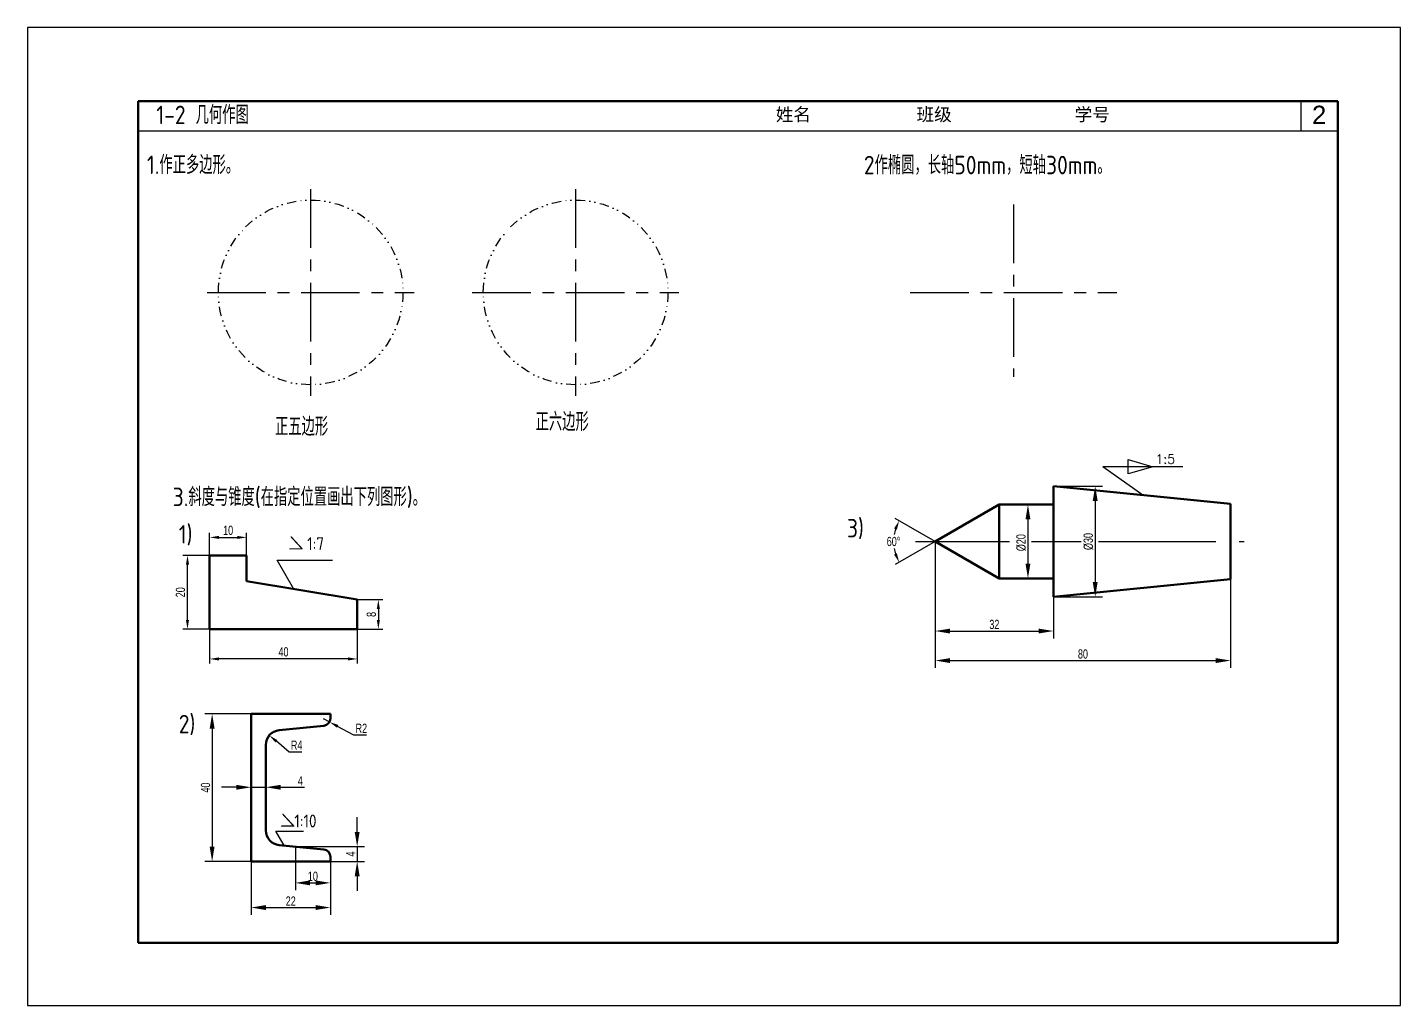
# Model space of a CAD drawing. Header units: millimetres. Extents: x 1205 to 2401, y 439 to 1028.
# Drawn here: x 1614.9 to 1986.9, y 761 to 1026 of the extents above; entities that cross this region are included whole.
import ezdxf

# ---------------------------------------------------------------- set-up
doc = ezdxf.new("R2010")
doc.units = ezdxf.units.MM
doc.linetypes.add('CENTER', pattern=[50.8, 31.75, -6.35, 6.35, -6.35])
doc.linetypes.add('DIVIDE', pattern=[31.75, 12.7, -6.35, 0, -6.35, 0, -6.35])
for name, color, linetype in [('中心线', 250, 'CENTER'), ('双点画线', 250, 'DIVIDE'), ('尺寸标注', 250, 'Continuous'), ('文字', 7, 'Continuous'), ('细实线', 7, 'Continuous')]:
    doc.layers.add(name, color=color, linetype=linetype)
doc.layers.add('粗实线', color=7, linetype='Continuous', lineweight=50)
doc.styles.add('HZ35', font='txtpro.shx', dxfattribs={"height": 3.5})
doc.styles.get("Standard").update_dxf_attribs({"font": 'gbenor.shx', "bigfont": 'gbcbig.shx'})
doc.styles.add('style1', font='gbenor.shx', dxfattribs={"bigfont": 'gbcbig.shx'})
doc.styles.add('尺寸标注', font='ARIAL.TTF', dxfattribs={"width": 0.7})
doc.styles.add('样式 1', font='ARIAL.TTF', dxfattribs={"height": 5})
doc.styles.add('汉字', font='gbenor.shx', dxfattribs={"height": 5, "bigfont": 'gbcbig.shx'})
doc.dimstyles.new('ISO-25', dxfattribs={"dimtxt": 2.5, "dimasz": 2.5, "dimexe": 1.25, "dimexo": 0, "dimtad": 1, "dimdec": 0, "dimdsep": 46, "dimtxsty": '尺寸标注', "dimcen": 2.5, "dimclrd": 256, "dimclre": 256, "dimclrt": 256, "dimadec": 0, "dimazin": 0, "dimtfac": 1, "dimtdec": 0, "dimtmove": 0, "dimatfit": 3, "dimfxl": 0, "dimlwd": -1, "dimlwe": -1, "dimarcsym": 0})
doc.dimstyles.new('ISO-25$0', dxfattribs={"dimtxt": 2.5, "dimasz": 4, "dimexe": 2, "dimexo": 0, "dimgap": 0.5, "dimtad": 1, "dimdec": 1, "dimrnd": 1, "dimdsep": 46, "dimtxsty": '尺寸标注', "dimcen": 0, "dimclrd": 256, "dimclre": 256, "dimclrt": 256, "dimadec": 0, "dimazin": 0, "dimtfac": 1, "dimtdec": 1, "dimtmove": 0, "dimatfit": 3, "dimfxl": 0, "dimlwd": -1, "dimlwe": -1, "dimarcsym": 0})
doc.dimstyles.new('ISO-25$2', dxfattribs={"dimtxt": 2.5, "dimasz": 2.5, "dimexe": 1.25, "dimexo": 0, "dimtad": 1, "dimtih": 1, "dimtoh": 1, "dimdec": 0, "dimdsep": 46, "dimtxsty": '尺寸标注', "dimcen": 2.5, "dimclrd": 256, "dimclre": 256, "dimclrt": 256, "dimadec": 0, "dimazin": 0, "dimtfac": 1, "dimtdec": 0, "dimtmove": 0, "dimatfit": 3, "dimfxl": 0, "dimlwd": -1, "dimlwe": -1, "dimarcsym": 0})
doc.dimstyles.new('ISO-25$4', dxfattribs={"dimtxt": 2.5, "dimasz": 2.5, "dimexe": 1.25, "dimexo": 0, "dimtad": 1, "dimtoh": 1, "dimdec": 0, "dimdsep": 46, "dimtxsty": '尺寸标注', "dimcen": 2.5, "dimclrd": 256, "dimclre": 256, "dimclrt": 256, "dimadec": 0, "dimazin": 0, "dimtfac": 1, "dimtdec": 0, "dimtmove": 0, "dimatfit": 3, "dimfxl": 0, "dimlwd": -1, "dimlwe": -1, "dimarcsym": 0})

# ---------------------------------------------------------------- blocks, each defined once
blk = doc.blocks.new('*D25')
at = {"layer": 'Defpoints', "color": 0, "transparency": 16777216}
for p in [(1704.22, 870.96), (1704.22, 862.96), (1709.92, 862.96)]:
    blk.add_point(p, dxfattribs=at)
at = {"layer": '尺寸标注', "transparency": 16777216}
for p, q in [((1704.22, 870.96), (1711.17, 870.96)), ((1709.92, 868.46), (1709.92, 865.46)), ((1704.22, 862.96), (1711.17, 862.96))]:
    blk.add_line(p, q, dxfattribs=at)
for points in [[(1709.5, 868.46), (1710.34, 868.46), (1709.92, 870.96)], [(1709.5, 865.46), (1710.34, 865.46), (1709.92, 862.96)]]:
    blk.add_solid(points, dxfattribs=at)
at = {"layer": '尺寸标注', "transparency": 16777216, "insert": (1708.02, 866.96), "char_height": 2.5, "attachment_point": 5, "rotation": 90, "style": '尺寸标注'}
blk.add_mtext('8', dxfattribs=at)
blk = doc.blocks.new('*D26')
at = {"layer": 'Defpoints', "color": 0, "transparency": 16777216}
for p in [(1664.22, 862.96), (1704.22, 862.96), (1664.22, 854.9)]:
    blk.add_point(p, dxfattribs=at)
at = {"layer": '尺寸标注', "transparency": 16777216}
for p, q in [((1664.22, 862.96), (1664.22, 853.65)), ((1704.22, 862.96), (1704.22, 853.65)), ((1701.72, 854.9), (1666.72, 854.9))]:
    blk.add_line(p, q, dxfattribs=at)
for points in [[(1666.72, 855.31), (1666.72, 854.48), (1664.22, 854.9)], [(1701.72, 855.31), (1701.72, 854.48), (1704.22, 854.9)]]:
    blk.add_solid(points, dxfattribs=at)
at = {"layer": '尺寸标注', "transparency": 16777216, "insert": (1684.22, 856.8), "char_height": 2.5, "attachment_point": 5, "style": '尺寸标注'}
blk.add_mtext('40', dxfattribs=at)
blk = doc.blocks.new('*D27')
at = {"layer": 'Defpoints', "color": 0, "transparency": 16777216}
for p in [(1658.21, 882.96), (1664.22, 882.96), (1664.22, 862.96)]:
    blk.add_point(p, dxfattribs=at)
at = {"layer": '尺寸标注', "transparency": 16777216}
for p, q in [((1664.22, 882.96), (1656.96, 882.96)), ((1658.21, 865.46), (1658.21, 880.46)), ((1664.22, 862.96), (1656.96, 862.96))]:
    blk.add_line(p, q, dxfattribs=at)
for points in [[(1657.8, 880.46), (1658.63, 880.46), (1658.21, 882.96)], [(1657.8, 865.46), (1658.63, 865.46), (1658.21, 862.96)]]:
    blk.add_solid(points, dxfattribs=at)
at = {"layer": '尺寸标注', "transparency": 16777216, "insert": (1656.31, 872.96), "char_height": 2.5, "attachment_point": 5, "rotation": 90, "style": '尺寸标注'}
blk.add_mtext('20', dxfattribs=at)
blk = doc.blocks.new('*D28')
at = {"layer": 'Defpoints', "color": 0, "transparency": 16777216}
for p in [(1674.22, 887.83), (1664.22, 882.96), (1674.22, 882.96)]:
    blk.add_point(p, dxfattribs=at)
at = {"layer": '尺寸标注', "transparency": 16777216}
for p, q in [((1664.22, 882.96), (1664.22, 889.08)), ((1666.72, 887.83), (1671.72, 887.83)), ((1674.22, 882.96), (1674.22, 889.08))]:
    blk.add_line(p, q, dxfattribs=at)
for points in [[(1666.72, 888.24), (1666.72, 887.41), (1664.22, 887.83)], [(1671.72, 888.24), (1671.72, 887.41), (1674.22, 887.83)]]:
    blk.add_solid(points, dxfattribs=at)
at = {"layer": '尺寸标注', "transparency": 16777216, "insert": (1669.22, 889.73), "char_height": 2.5, "attachment_point": 5, "style": '尺寸标注'}
blk.add_mtext('10', dxfattribs=at)
blk = doc.blocks.new('*D30')
at = {"layer": 'Defpoints', "color": 0, "transparency": 16777216}
for p in [(1675.44, 840.04), (1664.89, 800.04), (1675.44, 800.04)]:
    blk.add_point(p, dxfattribs=at)
at = {"layer": '尺寸标注', "transparency": 16777216}
for p, q in [((1675.44, 840.04), (1662.89, 840.04)), ((1664.89, 836.04), (1664.89, 804.04)), ((1675.44, 800.04), (1662.89, 800.04))]:
    blk.add_line(p, q, dxfattribs=at)
for points in [[(1664.22, 836.04), (1665.55, 836.04), (1664.89, 840.04)], [(1664.22, 804.04), (1665.55, 804.04), (1664.89, 800.04)]]:
    blk.add_solid(points, dxfattribs=at)
at = {"layer": '尺寸标注', "transparency": 16777216, "insert": (1663.11, 820.04), "char_height": 2.5, "attachment_point": 5, "rotation": 90, "style": '尺寸标注'}
blk.add_mtext('40', dxfattribs=at)
blk = doc.blocks.new('*D31')
at = {"layer": 'Defpoints', "color": 0, "transparency": 16777216}
for p in [(1679.44, 820.13), (1675.44, 816.27), (1679.44, 816.27)]:
    blk.add_point(p, dxfattribs=at)
at = {"layer": '尺寸标注', "transparency": 16777216}
for p, q in [((1675.44, 816.27), (1675.44, 822.13)), ((1679.44, 816.27), (1679.44, 822.13)), ((1671.44, 820.13), (1667.44, 820.13)), ((1675.44, 820.13), (1679.44, 820.13)), ((1683.44, 820.13), (1689.89, 820.13))]:
    blk.add_line(p, q, dxfattribs=at)
for points in [[(1671.44, 820.79), (1671.44, 819.46), (1675.44, 820.13)], [(1683.44, 820.79), (1683.44, 819.46), (1679.44, 820.13)]]:
    blk.add_solid(points, dxfattribs=at)
at = {"layer": '尺寸标注', "transparency": 16777216, "insert": (1688.79, 821.88), "char_height": 2.5, "attachment_point": 5, "style": '尺寸标注'}
blk.add_mtext('4', dxfattribs=at)
blk = doc.blocks.new('*D32')
at = {"layer": 'Defpoints', "color": 0, "transparency": 16777216}
for p in [(1694.94, 838.8), (1696.69, 837.83)]:
    blk.add_point(p, dxfattribs=at)
at = {"layer": '尺寸标注', "transparency": 16777216}
for p, q in [((1694.94, 838.8), (1696.69, 837.83)), ((1703.28, 834.23), (1698.89, 836.63)), ((1706.71, 834.23), (1703.28, 834.23))]:
    blk.add_line(p, q, dxfattribs=at)
blk.add_solid([(1699.09, 837), (1698.69, 836.27), (1696.69, 837.83)], dxfattribs=at)
at = {"layer": '尺寸标注', "transparency": 16777216, "insert": (1705.31, 836.11), "char_height": 2.5, "attachment_point": 5, "style": '尺寸标注'}
blk.add_mtext('R2', dxfattribs=at)
blk = doc.blocks.new('*D33')
at = {"layer": 'Defpoints', "color": 0, "transparency": 16777216}
for p in [(1680.38, 834.19), (1683.44, 831.62)]:
    blk.add_point(p, dxfattribs=at)
at = {"layer": '尺寸标注', "transparency": 16777216}
for p, q in [((1685.76, 829.66), (1682.29, 832.58)), ((1689.2, 829.66), (1685.76, 829.66))]:
    blk.add_line(p, q, dxfattribs=at)
blk.add_solid([(1682.56, 832.9), (1682.03, 832.26), (1680.38, 834.19)], dxfattribs=at)
at = {"layer": '尺寸标注', "transparency": 16777216, "insert": (1687.79, 831.54), "char_height": 2.5, "attachment_point": 5, "style": '尺寸标注'}
blk.add_mtext('R4', dxfattribs=at)
blk = doc.blocks.new('*D34')
at = {"layer": 'Defpoints', "color": 0, "transparency": 16777216}
for p in [(1675.44, 800.04), (1696.94, 800.04), (1696.94, 787.54)]:
    blk.add_point(p, dxfattribs=at)
at = {"layer": '尺寸标注', "transparency": 16777216}
for p, q in [((1675.44, 800.04), (1675.44, 785.54)), ((1696.94, 800.04), (1696.94, 785.54)), ((1679.44, 787.54), (1692.94, 787.54))]:
    blk.add_line(p, q, dxfattribs=at)
for points in [[(1679.44, 788.2), (1679.44, 786.87), (1675.44, 787.54)], [(1692.94, 788.2), (1692.94, 786.87), (1696.94, 787.54)]]:
    blk.add_solid(points, dxfattribs=at)
at = {"layer": '尺寸标注', "transparency": 16777216, "insert": (1686.19, 789.29), "char_height": 2.5, "attachment_point": 5, "style": '尺寸标注'}
blk.add_mtext('22', dxfattribs=at)
blk = doc.blocks.new('*D35')
at = {"layer": 'Defpoints', "color": 0, "transparency": 16777216}
for p in [(1687.44, 804.04), (1696.94, 800.04), (1704.18, 800.04)]:
    blk.add_point(p, dxfattribs=at)
at = {"layer": '尺寸标注', "transparency": 16777216}
for p, q in [((1704.18, 808.04), (1704.18, 812.04)), ((1687.44, 804.04), (1706.18, 804.04)), ((1704.18, 804.04), (1704.18, 800.04)), ((1696.94, 800.04), (1706.18, 800.04)), ((1704.18, 796.04), (1704.18, 792.04))]:
    blk.add_line(p, q, dxfattribs=at)
for points in [[(1703.52, 808.04), (1704.85, 808.04), (1704.18, 804.04)], [(1703.52, 796.04), (1704.85, 796.04), (1704.18, 800.04)]]:
    blk.add_solid(points, dxfattribs=at)
at = {"layer": '尺寸标注', "transparency": 16777216, "insert": (1702.43, 802.04), "char_height": 2.5, "attachment_point": 5, "rotation": 90, "style": '尺寸标注'}
blk.add_mtext('4', dxfattribs=at)
blk = doc.blocks.new('*D36')
at = {"layer": 'Defpoints', "color": 0, "transparency": 16777216}
for p in [(1687.44, 804.04), (1696.94, 800.04), (1696.94, 794.22)]:
    blk.add_point(p, dxfattribs=at)
at = {"layer": '尺寸标注', "transparency": 16777216}
for p, q in [((1687.44, 804.04), (1687.44, 792.22)), ((1696.94, 800.04), (1696.94, 792.22)), ((1691.44, 794.22), (1692.94, 794.22))]:
    blk.add_line(p, q, dxfattribs=at)
for points in [[(1691.44, 794.89), (1691.44, 793.56), (1687.44, 794.22)], [(1692.94, 794.89), (1692.94, 793.56), (1696.94, 794.22)]]:
    blk.add_solid(points, dxfattribs=at)
at = {"layer": '尺寸标注', "transparency": 16777216, "insert": (1692.19, 796), "char_height": 2.5, "attachment_point": 5, "style": '尺寸标注'}
blk.add_mtext('10', dxfattribs=at)
blk = doc.blocks.new('*D37')
at = {"layer": 'Defpoints', "color": 0, "transparency": 16777216}
for p in [(1892.81, 901.71), (1892.81, 871.71), (1904.14, 871.71)]:
    blk.add_point(p, dxfattribs=at)
at = {"layer": '尺寸标注', "transparency": 16777216}
for p, q in [((1892.81, 901.71), (1906.14, 901.71)), ((1904.14, 897.71), (1904.14, 875.71)), ((1892.81, 871.71), (1906.14, 871.71))]:
    blk.add_line(p, q, dxfattribs=at)
for points in [[(1903.47, 897.71), (1904.8, 897.71), (1904.14, 901.71)], [(1903.47, 875.71), (1904.8, 875.71), (1904.14, 871.71)]]:
    blk.add_solid(points, dxfattribs=at)
at = {"layer": '尺寸标注', "transparency": 16777216, "insert": (1902.29, 886.71), "char_height": 2.5, "attachment_point": 5, "rotation": 90, "style": '尺寸标注'}
blk.add_mtext('%%c30', dxfattribs=at)
blk = doc.blocks.new('*D38')
at = {"layer": 'Defpoints', "color": 0, "transparency": 16777216}
for p in [(1884.25, 896.71), (1884.25, 876.71), (1885.91, 876.71)]:
    blk.add_point(p, dxfattribs=at)
at = {"layer": '尺寸标注', "transparency": 16777216}
for p, q in [((1884.25, 896.71), (1887.91, 896.71)), ((1885.91, 892.71), (1885.91, 880.71)), ((1884.25, 876.71), (1887.91, 876.71))]:
    blk.add_line(p, q, dxfattribs=at)
for points in [[(1885.25, 892.71), (1886.58, 892.71), (1885.91, 896.71)], [(1885.25, 880.71), (1886.58, 880.71), (1885.91, 876.71)]]:
    blk.add_solid(points, dxfattribs=at)
at = {"layer": '尺寸标注', "transparency": 16777216, "insert": (1884.07, 886.4), "char_height": 2.5, "attachment_point": 5, "rotation": 90, "style": '尺寸标注'}
blk.add_mtext('%%c20', dxfattribs=at)
blk = doc.blocks.new('_None')
blk = doc.blocks.new('*D39')
at = {"layer": 'Defpoints', "color": 0, "transparency": 16777216}
for p in [(1878.13, 896.71), (1849.68, 888.68), (1860.81, 886.71), (1860.81, 886.71), (1878.13, 876.71)]:
    blk.add_point(p, dxfattribs=at)
at = {"layer": '尺寸标注', "transparency": 16777216}
for q in [(1849.94, 892.99), (1849.94, 880.44)]:
    blk.add_line((1860.81, 886.71), q, dxfattribs=at)
for start, end in [(162.7005, 170.314), (189.686, 197.2995)]:
    blk.add_arc((1860.81, 886.71), 11.3, start, end, dxfattribs=at)
for points in [[(1849.64, 890.24), (1850.4, 889.91), (1851.02, 892.36)], [(1850.4, 883.52), (1849.64, 883.19), (1851.02, 881.06)]]:
    blk.add_solid(points, dxfattribs=at)
at = {"layer": '尺寸标注', "transparency": 16777216, "insert": (1849.51, 886.71), "char_height": 2.5, "attachment_point": 5, "style": '尺寸标注'}
blk.add_mtext('60°', dxfattribs=at)
blk = doc.blocks.new('*D40')
at = {"layer": 'Defpoints', "color": 0, "transparency": 16777216}
for p in [(1860.81, 886.71), (1940.81, 876.51), (1940.81, 854.46)]:
    blk.add_point(p, dxfattribs=at)
at = {"layer": '尺寸标注', "transparency": 16777216}
for p, q in [((1860.81, 886.71), (1860.81, 852.46)), ((1940.81, 876.51), (1940.81, 852.46)), ((1864.81, 854.46), (1936.81, 854.46))]:
    blk.add_line(p, q, dxfattribs=at)
for points in [[(1864.81, 855.12), (1864.81, 853.79), (1860.81, 854.46)], [(1936.81, 855.12), (1936.81, 853.79), (1940.81, 854.46)]]:
    blk.add_solid(points, dxfattribs=at)
at = {"layer": '尺寸标注', "transparency": 16777216, "insert": (1900.81, 856.23), "char_height": 2.5, "attachment_point": 5, "style": '尺寸标注'}
blk.add_mtext('80', dxfattribs=at)
blk = doc.blocks.new('*D41')
at = {"layer": 'Defpoints', "color": 0, "transparency": 16777216}
for p in [(1860.81, 886.71), (1892.81, 871.71), (1892.81, 862.46)]:
    blk.add_point(p, dxfattribs=at)
at = {"layer": '尺寸标注', "transparency": 16777216}
for p, q in [((1860.81, 886.71), (1860.81, 860.46)), ((1892.81, 871.71), (1892.81, 860.46)), ((1864.81, 862.46), (1888.81, 862.46))]:
    blk.add_line(p, q, dxfattribs=at)
for points in [[(1864.81, 863.12), (1864.81, 861.79), (1860.81, 862.46)], [(1888.81, 863.12), (1888.81, 861.79), (1892.81, 862.46)]]:
    blk.add_solid(points, dxfattribs=at)
at = {"layer": '尺寸标注', "transparency": 16777216, "insert": (1876.81, 864.24), "char_height": 2.5, "attachment_point": 5, "style": '尺寸标注'}
blk.add_mtext('32', dxfattribs=at)

msp = doc.modelspace()

# ---------------------------------------------------------------- linework, layer by layer
at = {"layer": '中心线', "color": 7, "ltscale": 0.5}
for p, q in [((1691.58, 982.2), (1691.58, 926.2)), ((1763.36, 982.2), (1763.36, 926.2)), ((1882.02, 978), (1882.02, 931.36)), ((1663.58, 954.2), (1719.58, 954.2)), ((1735.36, 954.2), (1791.36, 954.2)), ((1854.02, 954.2), (1910.02, 954.2))]:
    msp.add_line(p, q, dxfattribs=at)
at = {"layer": '中心线', "color": 7}
for p, q in [((1855.49, 886.71), (1880.93, 886.71)), ((1886.88, 886.71), (1900.3, 886.71)), ((1905.03, 886.71), (1944.45, 886.71))]:
    msp.add_line(p, q, dxfattribs=at)
at = {"layer": '双点画线', "color": 7, "ltscale": 0.2}
for centre in [(1691.58, 954.2), (1763.36, 954.2)]:
    msp.add_circle(centre, 25, dxfattribs=at)
at = {"layer": '尺寸标注', "color": 7}
for p, q in [((1913.08, 908.94), (1919.71, 906.99)), ((1913.08, 905.04), (1913.08, 908.94)), ((1927.88, 906.99), (1906.16, 906.99)), ((1917.01, 899.23), (1906.16, 906.99)), ((1919.71, 906.99), (1913.08, 905.04))]:
    msp.add_line(p, q, dxfattribs=at)
at = {"layer": '粗实线', "color": 7}
for p, q in [((1969.86, 1005.99), (1644.86, 1005.99)), ((1644.86, 1005.99), (1644.86, 777.99)), ((1969.86, 777.99), (1969.86, 1005.99)), ((1892.81, 901.71), (1940.81, 896.91)), ((1892.81, 886.71), (1892.81, 901.71)), ((1878.13, 896.71), (1860.81, 886.71)), ((1878.13, 896.71), (1892.81, 896.71)), ((1878.13, 886.71), (1878.13, 896.71)), ((1940.81, 886.71), (1940.81, 896.91)), ((1878.13, 876.71), (1860.81, 886.71)), ((1878.13, 886.71), (1878.13, 876.71)), ((1892.81, 886.71), (1892.81, 871.71)), ((1940.81, 886.71), (1940.81, 876.51)), ((1664.22, 882.96), (1674.22, 882.96)), ((1664.22, 862.96), (1664.22, 882.96)), ((1674.22, 882.96), (1674.22, 875.96)), ((1704.22, 870.96), (1674.22, 875.96)), ((1878.13, 876.71), (1892.81, 876.71)), ((1892.81, 871.71), (1940.81, 876.51)), ((1704.22, 862.96), (1704.22, 870.96)), ((1664.22, 862.96), (1704.22, 862.96)), ((1675.44, 840.04), (1696.94, 840.04)), ((1675.44, 840.04), (1675.44, 800.04)), ((1696.94, 840.04), (1696.94, 838.8)), ((1683.04, 835.6), (1695.14, 836.81)), ((1679.44, 831.62), (1679.44, 808.46)), ((1683.04, 804.47), (1695.14, 803.27)), ((1675.44, 800.04), (1696.94, 800.04)), ((1696.94, 800.04), (1696.94, 801.28)), ((1644.86, 777.99), (1969.86, 777.99))]:
    msp.add_line(p, q, dxfattribs=at)
for centre, radius, start, end in [((1694.94, 838.8), 2, 275.7106, 0), ((1683.44, 831.62), 4, 95.7106, 180), ((1683.44, 808.46), 4, 180, 264.2894), ((1694.94, 801.28), 2, 0, 84.2894)]:
    msp.add_arc(centre, radius, start, end, dxfattribs=at)
at = {"layer": '细实线', "color": 7}
for p, q in [((1986.86, 1025.99), (1614.86, 1025.99)), ((1614.86, 1025.99), (1614.86, 760.99)), ((1986.86, 760.99), (1986.86, 1025.99)), ((1959.86, 1005.99), (1959.86, 997.99)), ((1644.86, 997.99), (1969.86, 997.99)), ((1614.86, 760.99), (1986.86, 760.99))]:
    msp.add_line(p, q, dxfattribs=at)

# ---------------------------------------------------------------- texts
at = {"layer": '尺寸标注', "color": 7, "ltscale": 0.6}
for s, height, style, p in [('1:5', 2.5, 'HZ35', (1920.44, 907.8)), ('1:7', 3.5, 'style1', (1690.65, 884.38)), ('1:10', 3.5, 'style1', (1687.17, 809.25))]:
    msp.add_text(s, height=height, dxfattribs=dict(at, style=style)).set_placement(p)
at = {"layer": '尺寸标注', "color": 7, "insert": (1964.8, 1002.29), "char_height": 5, "width": 10, "attachment_point": 5, "style": '样式 1'}
msp.add_mtext('2', dxfattribs=at)
at = {"layer": '尺寸标注', "color": 7, "extrusion": (0, 0, -1), "char_height": 3.5, "attachment_point": 1, "text_direction": (-1, 0, 0)}
for insert, width in [((1689.66, 888.05), 12.7981), ((1687.4, 812.92), 14.0257)]:
    msp.add_mtext('{\\Fgdt|c0;a}', dxfattribs=dict(at, insert=insert, width=width))
at = {"layer": '文字', "color": 7, "insert": (1812.83, 1002.22), "char_height": 3.5, "width": 313.5, "attachment_point": 4}
msp.add_mtext('{\\fSimSun|b0|i0|c134|p2;  姓名            班级              学号}', dxfattribs=at)
at = {"layer": '细实线', "color": 7, "insert": (1644.34, 1002.29), "char_height": 5, "width": 313.5, "attachment_point": 4, "style": '汉字'}
msp.add_mtext('  1-2 几何作图', dxfattribs=at)
at = {"layer": '细实线', "color": 7, "char_height": 5, "width": 104.0467, "attachment_point": 1}
for s, insert in [('1.作正多边形。', (1647.21, 991.28)), ('2作椭圆，长轴50mm，短轴30mm。', (1841.46, 991.21)), ('正五边形', (1681.93, 920.36)), ('正六边形', (1752.53, 921.66)), ('3.斜度与锥度(在指定位置画出下列图形)。', (1654.2, 901.3)), ('3)', (1836.88, 892.83)), ('1)', (1655.85, 891.16)), ('2)', (1655.84, 839.75))]:
    msp.add_mtext(s, dxfattribs=dict(at, insert=insert))

# ---------------------------------------------------------------- dimensions: what is measured, and where the dimension line sits
at = {"layer": '尺寸标注', "color": 7}
dim = msp.add_linear_dim(base=(1904.14, 871.71), p1=(1892.81, 901.71), p2=(1892.81, 871.71), angle=90, text='%%c<>', dimstyle='ISO-25$0', dxfattribs=at)
dim.commit()
dim.dimension.update_dxf_attribs({"geometry": '*D37', "text_midpoint": (1904.14, 886.71), "dimtype": 160})
dim = msp.add_angular_dim_2l(base=(1849.68, 888.68), line1=((1878.13, 876.71), (1860.81, 886.71)), line2=((1878.13, 896.71), (1860.81, 886.71)), dimstyle='ISO-25$2', override={"dimldrblk": 'None'}, dxfattribs=at)
dim.commit()
dim.dimension.update_dxf_attribs({"geometry": '*D39', "text_midpoint": (1849.51, 886.71)})
dim = msp.add_linear_dim(base=(1885.91, 876.71), p1=(1884.25, 896.71), p2=(1884.25, 876.71), angle=90, text='%%c<>', dimstyle='ISO-25$0', override={"dimldrblk": 'None'}, dxfattribs=at)
dim.commit()
dim.dimension.update_dxf_attribs({"geometry": '*D38', "text_midpoint": (1885.91, 886.4), "dimtype": 160})
for base, p1, p2, dimstyle, picture, middle in [((1674.22, 887.83), (1664.22, 882.96), (1674.22, 882.96), 'ISO-25', '*D28', (1669.22, 889.73)), ((1664.22, 854.9), (1704.22, 862.96), (1664.22, 862.96), 'ISO-25', '*D26', (1684.22, 856.8)), ((1696.94, 794.22), (1687.44, 804.04), (1696.94, 800.04), 'ISO-25$0', '*D36', (1692.19, 796)), ((1696.94, 787.54), (1675.44, 800.04), (1696.94, 800.04), 'ISO-25$0', '*D34', (1686.19, 789.29))]:
    dim = msp.add_linear_dim(base=base, p1=p1, p2=p2, dimstyle=dimstyle, dxfattribs=at)
    dim.commit()
    dim.dimension.update_dxf_attribs({"geometry": picture, "text_midpoint": middle})
for base, p2, picture, middle in [((1940.81, 854.46), (1940.81, 876.51), '*D40', (1900.81, 856.23)), ((1892.81, 862.46), (1892.81, 871.71), '*D41', (1876.81, 864.24))]:
    dim = msp.add_linear_dim(base=base, p1=(1860.81, 886.71), p2=p2, dimstyle='ISO-25$0', override={"dimldrblk": 'None'}, dxfattribs=at)
    dim.commit()
    dim.dimension.update_dxf_attribs({"geometry": picture, "text_midpoint": middle})
for base, p1, p2, dimstyle, picture, middle in [((1658.21, 882.96), (1664.22, 862.96), (1664.22, 882.96), 'ISO-25', '*D27', (1656.31, 872.96)), ((1709.92, 862.96), (1704.22, 870.96), (1704.22, 862.96), 'ISO-25', '*D25', (1708.02, 866.96)), ((1704.18, 800.04), (1687.44, 804.04), (1696.94, 800.04), 'ISO-25$0', '*D35', (1702.43, 802.04))]:
    dim = msp.add_linear_dim(base=base, p1=p1, p2=p2, angle=90, dimstyle=dimstyle, dxfattribs=at)
    dim.commit()
    dim.dimension.update_dxf_attribs({"geometry": picture, "text_midpoint": middle})
dim = msp.add_linear_dim(base=(1664.89, 800.04), p1=(1675.44, 840.04), p2=(1675.44, 800.04), angle=90, dimstyle='ISO-25$0', dxfattribs=at)
dim.commit()
dim.dimension.update_dxf_attribs({"geometry": '*D30', "text_midpoint": (1664.89, 820.04), "dimtype": 160})
dim = msp.add_radius_dim(center=(1694.94, 838.8), mpoint=(1696.69, 837.83), dimstyle='ISO-25$4', dxfattribs=at)
dim.commit()
dim.dimension.update_dxf_attribs({"geometry": '*D32', "text_midpoint": (1705.31, 836.11)})
dim = msp.add_radius_dim(center=(1683.44, 831.62), mpoint=(1680.38, 834.19), dimstyle='ISO-25$4', override={"dimtmove": 1}, dxfattribs=at)
dim.commit()
dim.dimension.update_dxf_attribs({"geometry": '*D33', "text_midpoint": (1685.76, 829.66), "dimtype": 164})
dim = msp.add_linear_dim(base=(1679.44, 820.13), p1=(1675.44, 816.27), p2=(1679.44, 816.27), dimstyle='ISO-25$0', dxfattribs=at)
dim.commit()
dim.dimension.update_dxf_attribs({"geometry": '*D31', "text_midpoint": (1688.79, 820.13), "dimtype": 160})

# ---------------------------------------------------------------- leaders
for points in [[(1687.05, 873.82), (1682.53, 881.66), (1697.48, 881.66)], [(1684.38, 804.34), (1682.12, 808.26), (1689.6, 808.26)]]:
    msp.add_leader(points, dimstyle='ISO-25', override={"dimgap": 0.625, "dimtad": 0, "dimldrblk": 'None'}, dxfattribs=at)

doc.saveas('drawing.dxf')
